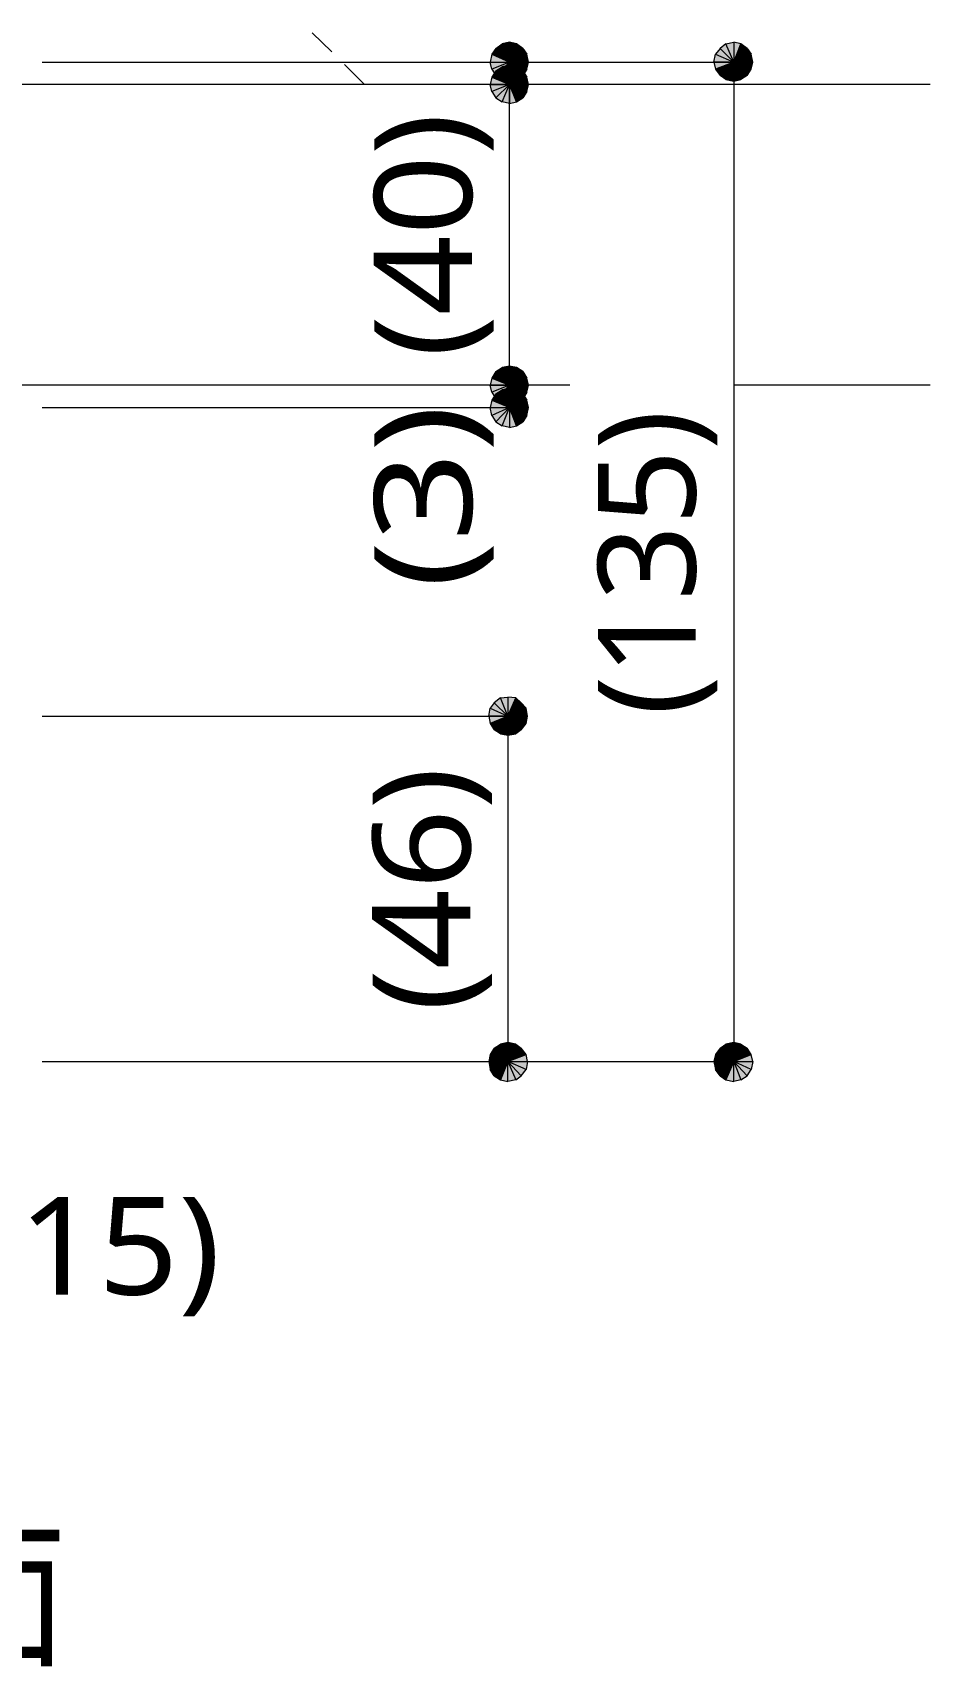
# Model space of a CAD drawing. Header units: millimetres. Extents: x 0 to 420, y 0 to 297.
# Drawn here: x 87.14 to 111.02, y 126.7 to 170.16 of the extents above; entities that cross this region are included whole.
import ezdxf
from ezdxf.enums import TextEntityAlignment as Align

# ---------------------------------------------------------------- set-up
doc = ezdxf.new("R2010")
doc.units = ezdxf.units.MM
doc.styles.add('kst32b', font='NotoSansJP-Variable.ttf')

msp = doc.modelspace()

# ---------------------------------------------------------------- hatches: boundary and pattern name
h = msp.add_hatch(color=7)
h.paths.add_polyline_path([(99.356, 169.587), (99.314, 169.376), (99.822, 169.376), (99.356, 169.587)])
h.paths.add_polyline_path([(99.314, 169.376), (99.822, 169.376), (99.356, 169.185), (99.314, 169.376)])
h.paths.add_polyline_path([(99.822, 169.376), (99.356, 169.185), (99.462, 169.016), (99.822, 169.376)])
h = msp.add_hatch(color=7)
h.paths.add_polyline_path([(99.822, 169.905), (99.632, 169.862), (99.822, 169.376), (99.822, 169.905)])
h.paths.add_polyline_path([(99.632, 169.862), (99.822, 169.376), (99.462, 169.735), (99.632, 169.862)])
h.paths.add_polyline_path([(99.822, 169.376), (99.462, 169.735), (99.356, 169.587), (99.822, 169.376)])
for points in [[(100.012, 169.862), (99.822, 169.905), (99.822, 169.376), (100.012, 169.862)], [(100.012, 169.249), (99.822, 169.291), (99.822, 168.783), (100.012, 169.249)], [(106.257, 169.185), (106.299, 169.376), (105.791, 169.376), (106.257, 169.185)], [(100.012, 161.248), (99.822, 161.29), (99.822, 160.782), (100.012, 161.248)], [(100.012, 160.655), (99.822, 160.697), (99.822, 160.189), (100.012, 160.655)], [(100.267, 151.786), (100.309, 151.977), (99.78, 151.977), (100.267, 151.786)], [(99.314, 142.981), (99.272, 142.79), (99.78, 142.79), (99.314, 142.981)], [(105.304, 142.981), (105.262, 142.79), (105.791, 142.79), (105.304, 142.981)]]:
    msp.add_hatch(color=7).paths.add_polyline_path(points)
h = msp.add_hatch(color=7)
h.paths.add_polyline_path([(100.33, 169.376), (100.288, 169.587), (99.822, 169.376), (100.33, 169.376)])
h.paths.add_polyline_path([(100.288, 169.587), (99.822, 169.376), (100.182, 169.735), (100.288, 169.587)])
h.paths.add_polyline_path([(99.822, 169.376), (100.182, 169.735), (100.012, 169.862), (99.822, 169.376)])
h = msp.add_hatch(color=7)
h.paths.add_polyline_path([(105.431, 169.735), (105.304, 169.587), (105.791, 169.376), (105.431, 169.735)])
h.paths.add_polyline_path([(105.304, 169.587), (105.791, 169.376), (105.262, 169.376), (105.304, 169.587)])
h.paths.add_polyline_path([(105.791, 169.376), (105.262, 169.376), (105.304, 169.185), (105.791, 169.376)])
h = msp.add_hatch(color=7)
h.paths.add_polyline_path([(105.982, 169.862), (105.791, 169.905), (105.791, 169.376), (105.982, 169.862)])
h.paths.add_polyline_path([(105.791, 169.905), (105.791, 169.376), (105.579, 169.862), (105.791, 169.905)])
h.paths.add_polyline_path([(105.791, 169.376), (105.579, 169.862), (105.431, 169.735), (105.791, 169.376)])
h = msp.add_hatch(color=7)
h.paths.add_polyline_path([(106.299, 169.376), (106.257, 169.587), (105.791, 169.376), (106.299, 169.376)])
h.paths.add_polyline_path([(106.257, 169.587), (105.791, 169.376), (106.151, 169.735), (106.257, 169.587)])
h.paths.add_polyline_path([(105.791, 169.376), (106.151, 169.735), (105.982, 169.862), (105.791, 169.376)])
h = msp.add_hatch(color=7)
h.paths.add_polyline_path([(99.822, 169.291), (99.632, 169.249), (99.822, 168.783), (99.822, 169.291)])
h.paths.add_polyline_path([(99.632, 169.249), (99.822, 168.783), (99.462, 169.143), (99.632, 169.249)])
h.paths.add_polyline_path([(99.822, 168.783), (99.462, 169.143), (99.356, 168.973), (99.822, 168.783)])
h = msp.add_hatch(color=7)
h.paths.add_polyline_path([(99.462, 169.016), (99.632, 168.91), (99.822, 169.376), (99.462, 169.016)])
h.paths.add_polyline_path([(99.632, 168.91), (99.822, 169.376), (99.822, 168.868), (99.632, 168.91)])
h.paths.add_polyline_path([(99.822, 169.376), (99.822, 168.868), (100.012, 168.91), (99.822, 169.376)])
h = msp.add_hatch(color=7)
h.paths.add_polyline_path([(100.012, 168.91), (100.182, 169.016), (99.822, 169.376), (100.012, 168.91)])
h.paths.add_polyline_path([(100.182, 169.016), (99.822, 169.376), (100.288, 169.185), (100.182, 169.016)])
h.paths.add_polyline_path([(99.822, 169.376), (100.288, 169.185), (100.33, 169.376), (99.822, 169.376)])
h = msp.add_hatch(color=7)
h.paths.add_polyline_path([(100.33, 168.783), (100.288, 168.973), (99.822, 168.783), (100.33, 168.783)])
h.paths.add_polyline_path([(100.288, 168.973), (99.822, 168.783), (100.182, 169.143), (100.288, 168.973)])
h.paths.add_polyline_path([(99.822, 168.783), (100.182, 169.143), (100.012, 169.249), (99.822, 168.783)])
h = msp.add_hatch(color=7)
h.paths.add_polyline_path([(105.304, 169.185), (105.431, 169.016), (105.791, 169.376), (105.304, 169.185)])
h.paths.add_polyline_path([(105.431, 169.016), (105.791, 169.376), (105.579, 168.91), (105.431, 169.016)])
h.paths.add_polyline_path([(105.791, 169.376), (105.579, 168.91), (105.791, 168.868), (105.791, 169.376)])
h = msp.add_hatch(color=7)
h.paths.add_polyline_path([(105.791, 168.868), (105.982, 168.91), (105.791, 169.376), (105.791, 168.868)])
h.paths.add_polyline_path([(105.982, 168.91), (105.791, 169.376), (106.151, 169.016), (105.982, 168.91)])
h.paths.add_polyline_path([(105.791, 169.376), (106.151, 169.016), (106.257, 169.185), (105.791, 169.376)])
h = msp.add_hatch(color=7)
h.paths.add_polyline_path([(99.356, 168.973), (99.314, 168.783), (99.822, 168.783), (99.356, 168.973)])
h.paths.add_polyline_path([(99.314, 168.783), (99.822, 168.783), (99.356, 168.592), (99.314, 168.783)])
h.paths.add_polyline_path([(99.822, 168.783), (99.356, 168.592), (99.462, 168.423), (99.822, 168.783)])
h = msp.add_hatch(color=7)
h.paths.add_polyline_path([(99.462, 168.423), (99.632, 168.317), (99.822, 168.783), (99.462, 168.423)])
h.paths.add_polyline_path([(99.632, 168.317), (99.822, 168.783), (99.822, 168.275), (99.632, 168.317)])
h.paths.add_polyline_path([(99.822, 168.783), (99.822, 168.275), (100.012, 168.317), (99.822, 168.783)])
h = msp.add_hatch(color=7)
h.paths.add_polyline_path([(100.012, 168.317), (100.182, 168.423), (99.822, 168.783), (100.012, 168.317)])
h.paths.add_polyline_path([(100.182, 168.423), (99.822, 168.783), (100.288, 168.592), (100.182, 168.423)])
h.paths.add_polyline_path([(99.822, 168.783), (100.288, 168.592), (100.33, 168.783), (99.822, 168.783)])
h = msp.add_hatch(color=7)
h.paths.add_polyline_path([(99.822, 161.29), (99.632, 161.248), (99.822, 160.782), (99.822, 161.29)])
h.paths.add_polyline_path([(99.632, 161.248), (99.822, 160.782), (99.462, 161.142), (99.632, 161.248)])
h.paths.add_polyline_path([(99.822, 160.782), (99.462, 161.142), (99.356, 160.972), (99.822, 160.782)])
h = msp.add_hatch(color=7)
h.paths.add_polyline_path([(100.33, 160.782), (100.288, 160.972), (99.822, 160.782), (100.33, 160.782)])
h.paths.add_polyline_path([(100.288, 160.972), (99.822, 160.782), (100.182, 161.142), (100.288, 160.972)])
h.paths.add_polyline_path([(99.822, 160.782), (100.182, 161.142), (100.012, 161.248), (99.822, 160.782)])
h = msp.add_hatch(color=7)
h.paths.add_polyline_path([(99.356, 160.972), (99.314, 160.782), (99.822, 160.782), (99.356, 160.972)])
h.paths.add_polyline_path([(99.314, 160.782), (99.822, 160.782), (99.356, 160.592), (99.314, 160.782)])
h.paths.add_polyline_path([(99.822, 160.782), (99.356, 160.592), (99.462, 160.422), (99.822, 160.782)])
h = msp.add_hatch(color=7)
h.paths.add_polyline_path([(99.356, 160.38), (99.314, 160.189), (99.822, 160.189), (99.356, 160.38)])
h.paths.add_polyline_path([(99.314, 160.189), (99.822, 160.189), (99.356, 159.978), (99.314, 160.189)])
h.paths.add_polyline_path([(99.822, 160.189), (99.356, 159.978), (99.462, 159.808), (99.822, 160.189)])
h = msp.add_hatch(color=7)
h.paths.add_polyline_path([(99.822, 160.697), (99.632, 160.655), (99.822, 160.189), (99.822, 160.697)])
h.paths.add_polyline_path([(99.632, 160.655), (99.822, 160.189), (99.462, 160.549), (99.632, 160.655)])
h.paths.add_polyline_path([(99.822, 160.189), (99.462, 160.549), (99.356, 160.38), (99.822, 160.189)])
h = msp.add_hatch(color=7)
h.paths.add_polyline_path([(99.462, 160.422), (99.632, 160.316), (99.822, 160.782), (99.462, 160.422)])
h.paths.add_polyline_path([(99.632, 160.316), (99.822, 160.782), (99.822, 160.274), (99.632, 160.316)])
h.paths.add_polyline_path([(99.822, 160.782), (99.822, 160.274), (100.012, 160.316), (99.822, 160.782)])
h = msp.add_hatch(color=7)
h.paths.add_polyline_path([(100.012, 160.316), (100.182, 160.422), (99.822, 160.782), (100.012, 160.316)])
h.paths.add_polyline_path([(100.182, 160.422), (99.822, 160.782), (100.288, 160.592), (100.182, 160.422)])
h.paths.add_polyline_path([(99.822, 160.782), (100.288, 160.592), (100.33, 160.782), (99.822, 160.782)])
h = msp.add_hatch(color=7)
h.paths.add_polyline_path([(100.33, 160.189), (100.288, 160.38), (99.822, 160.189), (100.33, 160.189)])
h.paths.add_polyline_path([(100.288, 160.38), (99.822, 160.189), (100.182, 160.549), (100.288, 160.38)])
h.paths.add_polyline_path([(99.822, 160.189), (100.182, 160.549), (100.012, 160.655), (99.822, 160.189)])
h = msp.add_hatch(color=7)
h.paths.add_polyline_path([(99.462, 159.808), (99.632, 159.702), (99.822, 160.189), (99.462, 159.808)])
h.paths.add_polyline_path([(99.632, 159.702), (99.822, 160.189), (99.822, 159.66), (99.632, 159.702)])
h.paths.add_polyline_path([(99.822, 160.189), (99.822, 159.66), (100.012, 159.702), (99.822, 160.189)])
h = msp.add_hatch(color=7)
h.paths.add_polyline_path([(100.012, 159.702), (100.182, 159.808), (99.822, 160.189), (100.012, 159.702)])
h.paths.add_polyline_path([(100.182, 159.808), (99.822, 160.189), (100.288, 159.978), (100.182, 159.808)])
h.paths.add_polyline_path([(99.822, 160.189), (100.288, 159.978), (100.33, 160.189), (99.822, 160.189)])
h = msp.add_hatch(color=7)
h.paths.add_polyline_path([(99.42, 152.336), (99.314, 152.188), (99.78, 151.977), (99.42, 152.336)])
h.paths.add_polyline_path([(99.314, 152.188), (99.78, 151.977), (99.272, 151.977), (99.314, 152.188)])
h.paths.add_polyline_path([(99.78, 151.977), (99.272, 151.977), (99.314, 151.786), (99.78, 151.977)])
h = msp.add_hatch(color=7)
h.paths.add_polyline_path([(99.991, 152.463), (99.78, 152.485), (99.78, 151.977), (99.991, 152.463)])
h.paths.add_polyline_path([(99.78, 152.485), (99.78, 151.977), (99.589, 152.463), (99.78, 152.485)])
h.paths.add_polyline_path([(99.78, 151.977), (99.589, 152.463), (99.42, 152.336), (99.78, 151.977)])
h = msp.add_hatch(color=7)
h.paths.add_polyline_path([(100.309, 151.977), (100.267, 152.188), (99.78, 151.977), (100.309, 151.977)])
h.paths.add_polyline_path([(100.267, 152.188), (99.78, 151.977), (100.14, 152.336), (100.267, 152.188)])
h.paths.add_polyline_path([(99.78, 151.977), (100.14, 152.336), (99.991, 152.463), (99.78, 151.977)])
h = msp.add_hatch(color=7)
h.paths.add_polyline_path([(99.314, 151.786), (99.42, 151.617), (99.78, 151.977), (99.314, 151.786)])
h.paths.add_polyline_path([(99.42, 151.617), (99.78, 151.977), (99.589, 151.511), (99.42, 151.617)])
h.paths.add_polyline_path([(99.78, 151.977), (99.589, 151.511), (99.78, 151.469), (99.78, 151.977)])
h = msp.add_hatch(color=7)
h.paths.add_polyline_path([(99.78, 151.469), (99.991, 151.511), (99.78, 151.977), (99.78, 151.469)])
h.paths.add_polyline_path([(99.991, 151.511), (99.78, 151.977), (100.14, 151.617), (99.991, 151.511)])
h.paths.add_polyline_path([(99.78, 151.977), (100.14, 151.617), (100.267, 151.786), (99.78, 151.977)])
h = msp.add_hatch(color=7)
h.paths.add_polyline_path([(99.78, 143.298), (99.589, 143.256), (99.78, 142.79), (99.78, 143.298)])
h.paths.add_polyline_path([(99.589, 143.256), (99.78, 142.79), (99.42, 143.15), (99.589, 143.256)])
h.paths.add_polyline_path([(99.78, 142.79), (99.42, 143.15), (99.314, 142.981), (99.78, 142.79)])
h = msp.add_hatch(color=7)
h.paths.add_polyline_path([(100.267, 142.981), (100.14, 143.15), (99.78, 142.79), (100.267, 142.981)])
h.paths.add_polyline_path([(100.14, 143.15), (99.78, 142.79), (99.991, 143.256), (100.14, 143.15)])
h.paths.add_polyline_path([(99.78, 142.79), (99.991, 143.256), (99.78, 143.298), (99.78, 142.79)])
h = msp.add_hatch(color=7)
h.paths.add_polyline_path([(100.14, 142.409), (100.267, 142.579), (99.78, 142.79), (100.14, 142.409)])
h.paths.add_polyline_path([(100.267, 142.579), (99.78, 142.79), (100.309, 142.79), (100.267, 142.579)])
h.paths.add_polyline_path([(99.78, 142.79), (100.309, 142.79), (100.267, 142.981), (99.78, 142.79)])
h = msp.add_hatch(color=7)
h.paths.add_polyline_path([(105.791, 143.298), (105.579, 143.256), (105.791, 142.79), (105.791, 143.298)])
h.paths.add_polyline_path([(105.579, 143.256), (105.791, 142.79), (105.431, 143.15), (105.579, 143.256)])
h.paths.add_polyline_path([(105.791, 142.79), (105.431, 143.15), (105.304, 142.981), (105.791, 142.79)])
h = msp.add_hatch(color=7)
h.paths.add_polyline_path([(106.257, 142.981), (106.151, 143.15), (105.791, 142.79), (106.257, 142.981)])
h.paths.add_polyline_path([(106.151, 143.15), (105.791, 142.79), (105.982, 143.256), (106.151, 143.15)])
h.paths.add_polyline_path([(105.791, 142.79), (105.982, 143.256), (105.791, 143.298), (105.791, 142.79)])
h = msp.add_hatch(color=7)
h.paths.add_polyline_path([(106.151, 142.409), (106.257, 142.579), (105.791, 142.79), (106.151, 142.409)])
h.paths.add_polyline_path([(106.257, 142.579), (105.791, 142.79), (106.299, 142.79), (106.257, 142.579)])
h.paths.add_polyline_path([(105.791, 142.79), (106.299, 142.79), (106.257, 142.981), (105.791, 142.79)])
h = msp.add_hatch(color=7)
h.paths.add_polyline_path([(99.272, 142.79), (99.314, 142.579), (99.78, 142.79), (99.272, 142.79)])
h.paths.add_polyline_path([(99.314, 142.579), (99.78, 142.79), (99.42, 142.409), (99.314, 142.579)])
h.paths.add_polyline_path([(99.78, 142.79), (99.42, 142.409), (99.589, 142.304), (99.78, 142.79)])
h = msp.add_hatch(color=7)
h.paths.add_polyline_path([(99.589, 142.304), (99.78, 142.261), (99.78, 142.79), (99.589, 142.304)])
h.paths.add_polyline_path([(99.78, 142.261), (99.78, 142.79), (99.991, 142.304), (99.78, 142.261)])
h.paths.add_polyline_path([(99.78, 142.79), (99.991, 142.304), (100.14, 142.409), (99.78, 142.79)])
h = msp.add_hatch(color=7)
h.paths.add_polyline_path([(105.262, 142.79), (105.304, 142.579), (105.791, 142.79), (105.262, 142.79)])
h.paths.add_polyline_path([(105.304, 142.579), (105.791, 142.79), (105.431, 142.409), (105.304, 142.579)])
h.paths.add_polyline_path([(105.791, 142.79), (105.431, 142.409), (105.579, 142.304), (105.791, 142.79)])
h = msp.add_hatch(color=7)
h.paths.add_polyline_path([(105.579, 142.304), (105.791, 142.261), (105.791, 142.79), (105.579, 142.304)])
h.paths.add_polyline_path([(105.791, 142.261), (105.791, 142.79), (105.982, 142.304), (105.791, 142.261)])
h.paths.add_polyline_path([(105.791, 142.79), (105.982, 142.304), (106.151, 142.409), (105.791, 142.79)])

# ---------------------------------------------------------------- linework, layer by layer
at = {"lineweight": 13}
for points in [[(95.102, 169.651), (94.573, 170.159)], [(87.397, 169.376), (105.812, 169.376)], [(95.97, 168.783), (95.441, 169.312)], [(99.822, 160.189), (99.822, 160.782), (99.822, 168.783), (99.822, 169.376)], [(105.791, 169.376), (105.791, 142.79)], [(111.019, 168.783), (84.582, 168.783)], [(101.431, 160.782), (84.582, 160.782)], [(111.019, 160.782), (105.812, 160.782)], [(87.397, 160.189), (99.822, 160.189)], [(87.397, 151.977), (99.822, 151.977)], [(99.78, 151.977), (99.78, 142.79)], [(87.397, 142.79), (105.812, 142.79)]]:
    msp.add_lwpolyline(points, dxfattribs=at)
at = {"lineweight": 0}
for points in [[(99.356, 169.587), (99.314, 169.376), (99.822, 169.376)], [(99.822, 169.376), (99.462, 169.735), (99.356, 169.587)], [(99.632, 169.862), (99.822, 169.376), (99.462, 169.735)], [(99.822, 169.905), (99.632, 169.862), (99.822, 169.376)], [(100.012, 169.862), (99.822, 169.905), (99.822, 169.376)], [(99.822, 169.376), (100.182, 169.735), (100.012, 169.862)], [(100.288, 169.587), (99.822, 169.376), (100.182, 169.735)], [(100.33, 169.376), (100.288, 169.587), (99.822, 169.376)], [(105.304, 169.587), (105.791, 169.376), (105.262, 169.376)], [(105.431, 169.735), (105.304, 169.587), (105.791, 169.376)], [(105.791, 169.376), (105.579, 169.862), (105.431, 169.735)], [(105.791, 169.905), (105.791, 169.376), (105.579, 169.862)], [(105.982, 169.862), (105.791, 169.905), (105.791, 169.376)], [(105.791, 169.376), (106.151, 169.735), (105.982, 169.862)], [(106.257, 169.587), (105.791, 169.376), (106.151, 169.735)], [(106.299, 169.376), (106.257, 169.587), (105.791, 169.376)], [(99.314, 169.376), (99.822, 169.376), (99.356, 169.185)], [(99.822, 169.376), (99.356, 169.185), (99.462, 169.016)], [(99.822, 168.783), (99.462, 169.143), (99.356, 168.973)], [(99.462, 169.016), (99.632, 168.91), (99.822, 169.376)], [(99.632, 169.249), (99.822, 168.783), (99.462, 169.143)], [(99.632, 168.91), (99.822, 169.376), (99.822, 168.868)], [(99.822, 169.291), (99.632, 169.249), (99.822, 168.783)], [(99.822, 169.376), (99.822, 168.868), (100.012, 168.91)], [(100.012, 168.91), (100.182, 169.016), (99.822, 169.376)], [(100.182, 169.016), (99.822, 169.376), (100.288, 169.185)], [(99.822, 169.376), (100.288, 169.185), (100.33, 169.376)], [(100.012, 169.249), (99.822, 169.291), (99.822, 168.783)], [(99.822, 168.783), (100.182, 169.143), (100.012, 169.249)], [(100.288, 168.973), (99.822, 168.783), (100.182, 169.143)], [(105.791, 169.376), (105.262, 169.376), (105.304, 169.185)], [(105.304, 169.185), (105.431, 169.016), (105.791, 169.376)], [(105.431, 169.016), (105.791, 169.376), (105.579, 168.91)], [(105.791, 169.376), (105.579, 168.91), (105.791, 168.868)], [(105.791, 168.868), (105.982, 168.91), (105.791, 169.376)], [(105.982, 168.91), (105.791, 169.376), (106.151, 169.016)], [(105.791, 169.376), (106.151, 169.016), (106.257, 169.185)], [(106.257, 169.185), (106.299, 169.376), (105.791, 169.376)], [(99.356, 168.973), (99.314, 168.783), (99.822, 168.783)], [(99.314, 168.783), (99.822, 168.783), (99.356, 168.592)], [(99.822, 168.783), (99.356, 168.592), (99.462, 168.423)], [(99.462, 168.423), (99.632, 168.317), (99.822, 168.783)], [(99.632, 168.317), (99.822, 168.783), (99.822, 168.275)], [(100.33, 168.783), (100.288, 168.973), (99.822, 168.783)], [(99.822, 168.783), (99.822, 168.275), (100.012, 168.317)], [(100.012, 168.317), (100.182, 168.423), (99.822, 168.783)], [(100.182, 168.423), (99.822, 168.783), (100.288, 168.592)], [(99.822, 168.783), (100.288, 168.592), (100.33, 168.783)], [(99.632, 161.248), (99.822, 160.782), (99.462, 161.142)], [(99.822, 161.29), (99.632, 161.248), (99.822, 160.782)], [(100.012, 161.248), (99.822, 161.29), (99.822, 160.782)], [(99.822, 160.782), (100.182, 161.142), (100.012, 161.248)], [(99.356, 160.972), (99.314, 160.782), (99.822, 160.782)], [(99.822, 160.782), (99.462, 161.142), (99.356, 160.972)], [(100.288, 160.972), (99.822, 160.782), (100.182, 161.142)], [(100.33, 160.782), (100.288, 160.972), (99.822, 160.782)], [(99.314, 160.782), (99.822, 160.782), (99.356, 160.592)], [(99.356, 160.38), (99.314, 160.189), (99.822, 160.189)], [(99.822, 160.782), (99.356, 160.592), (99.462, 160.422)], [(99.822, 160.189), (99.462, 160.549), (99.356, 160.38)], [(99.462, 160.422), (99.632, 160.316), (99.822, 160.782)], [(99.632, 160.655), (99.822, 160.189), (99.462, 160.549)], [(99.632, 160.316), (99.822, 160.782), (99.822, 160.274)], [(99.822, 160.697), (99.632, 160.655), (99.822, 160.189)], [(99.822, 160.782), (99.822, 160.274), (100.012, 160.316)], [(100.012, 160.316), (100.182, 160.422), (99.822, 160.782)], [(100.182, 160.422), (99.822, 160.782), (100.288, 160.592)], [(99.822, 160.782), (100.288, 160.592), (100.33, 160.782)], [(100.012, 160.655), (99.822, 160.697), (99.822, 160.189)], [(99.822, 160.189), (100.182, 160.549), (100.012, 160.655)], [(100.288, 160.38), (99.822, 160.189), (100.182, 160.549)], [(100.33, 160.189), (100.288, 160.38), (99.822, 160.189)], [(99.314, 160.189), (99.822, 160.189), (99.356, 159.978)], [(99.822, 160.189), (99.356, 159.978), (99.462, 159.808)], [(99.462, 159.808), (99.632, 159.702), (99.822, 160.189)], [(99.632, 159.702), (99.822, 160.189), (99.822, 159.66)], [(99.822, 160.189), (99.822, 159.66), (100.012, 159.702)], [(100.012, 159.702), (100.182, 159.808), (99.822, 160.189)], [(100.182, 159.808), (99.822, 160.189), (100.288, 159.978)], [(99.822, 160.189), (100.288, 159.978), (100.33, 160.189)], [(99.314, 152.188), (99.78, 151.977), (99.272, 151.977)], [(99.42, 152.336), (99.314, 152.188), (99.78, 151.977)], [(99.78, 151.977), (99.589, 152.463), (99.42, 152.336)], [(99.78, 152.485), (99.78, 151.977), (99.589, 152.463)], [(99.991, 152.463), (99.78, 152.485), (99.78, 151.977)], [(99.78, 151.977), (100.14, 152.336), (99.991, 152.463)], [(100.267, 152.188), (99.78, 151.977), (100.14, 152.336)], [(100.309, 151.977), (100.267, 152.188), (99.78, 151.977)], [(99.78, 151.977), (99.272, 151.977), (99.314, 151.786)], [(99.314, 151.786), (99.42, 151.617), (99.78, 151.977)], [(99.42, 151.617), (99.78, 151.977), (99.589, 151.511)], [(99.78, 151.977), (99.589, 151.511), (99.78, 151.469)], [(99.78, 151.469), (99.991, 151.511), (99.78, 151.977)], [(99.991, 151.511), (99.78, 151.977), (100.14, 151.617)], [(99.78, 151.977), (100.14, 151.617), (100.267, 151.786)], [(100.267, 151.786), (100.309, 151.977), (99.78, 151.977)], [(99.314, 142.981), (99.272, 142.79), (99.78, 142.79)], [(99.78, 142.79), (99.42, 143.15), (99.314, 142.981)], [(99.589, 143.256), (99.78, 142.79), (99.42, 143.15)], [(99.78, 143.298), (99.589, 143.256), (99.78, 142.79)], [(99.78, 142.79), (99.991, 143.256), (99.78, 143.298)], [(100.14, 143.15), (99.78, 142.79), (99.991, 143.256)], [(100.267, 142.981), (100.14, 143.15), (99.78, 142.79)], [(99.78, 142.79), (100.309, 142.79), (100.267, 142.981)], [(105.304, 142.981), (105.262, 142.79), (105.791, 142.79)], [(105.791, 142.79), (105.431, 143.15), (105.304, 142.981)], [(105.579, 143.256), (105.791, 142.79), (105.431, 143.15)], [(105.791, 143.298), (105.579, 143.256), (105.791, 142.79)], [(105.791, 142.79), (105.982, 143.256), (105.791, 143.298)], [(106.151, 143.15), (105.791, 142.79), (105.982, 143.256)], [(106.257, 142.981), (106.151, 143.15), (105.791, 142.79)], [(105.791, 142.79), (106.299, 142.79), (106.257, 142.981)], [(99.272, 142.79), (99.314, 142.579), (99.78, 142.79)], [(99.314, 142.579), (99.78, 142.79), (99.42, 142.409)], [(99.78, 142.79), (99.42, 142.409), (99.589, 142.304)], [(99.589, 142.304), (99.78, 142.261), (99.78, 142.79)], [(99.78, 142.261), (99.78, 142.79), (99.991, 142.304)], [(99.78, 142.79), (99.991, 142.304), (100.14, 142.409)], [(100.14, 142.409), (100.267, 142.579), (99.78, 142.79)], [(100.267, 142.579), (99.78, 142.79), (100.309, 142.79)], [(105.262, 142.79), (105.304, 142.579), (105.791, 142.79)], [(105.304, 142.579), (105.791, 142.79), (105.431, 142.409)], [(105.791, 142.79), (105.431, 142.409), (105.579, 142.304)], [(105.579, 142.304), (105.791, 142.261), (105.791, 142.79)], [(105.791, 142.261), (105.791, 142.79), (105.982, 142.304)], [(105.791, 142.79), (105.982, 142.304), (106.151, 142.409)], [(106.151, 142.409), (106.257, 142.579), (105.791, 142.79)], [(106.257, 142.579), (105.791, 142.79), (106.299, 142.79)]]:
    msp.add_lwpolyline(points, close=True, dxfattribs=at)

# ---------------------------------------------------------------- texts
at = {"style": 'kst32b'}
for s, height, p, p2 in [('(40)', 2.5989, (98.827, 161.523), (98.827, 168.02)), ('(3)', 2.5989, (98.827, 155.384), (98.827, 160.257)), ('(135)', 2.5989, (104.775, 151.998), (104.775, 160.119)), ('(46)', 2.5989, (98.785, 144.124), (98.785, 150.621)), ('(15)', 2.5989, (85.64, 136.588), (92.138, 136.588)), ('平\u3000面', 3.1187, (76.369, 127.042), (88.064, 127.042))]:
    msp.add_text(s, height=height, dxfattribs=at).set_placement(p, p2, align=Align.FIT)

doc.saveas('drawing.dxf')
